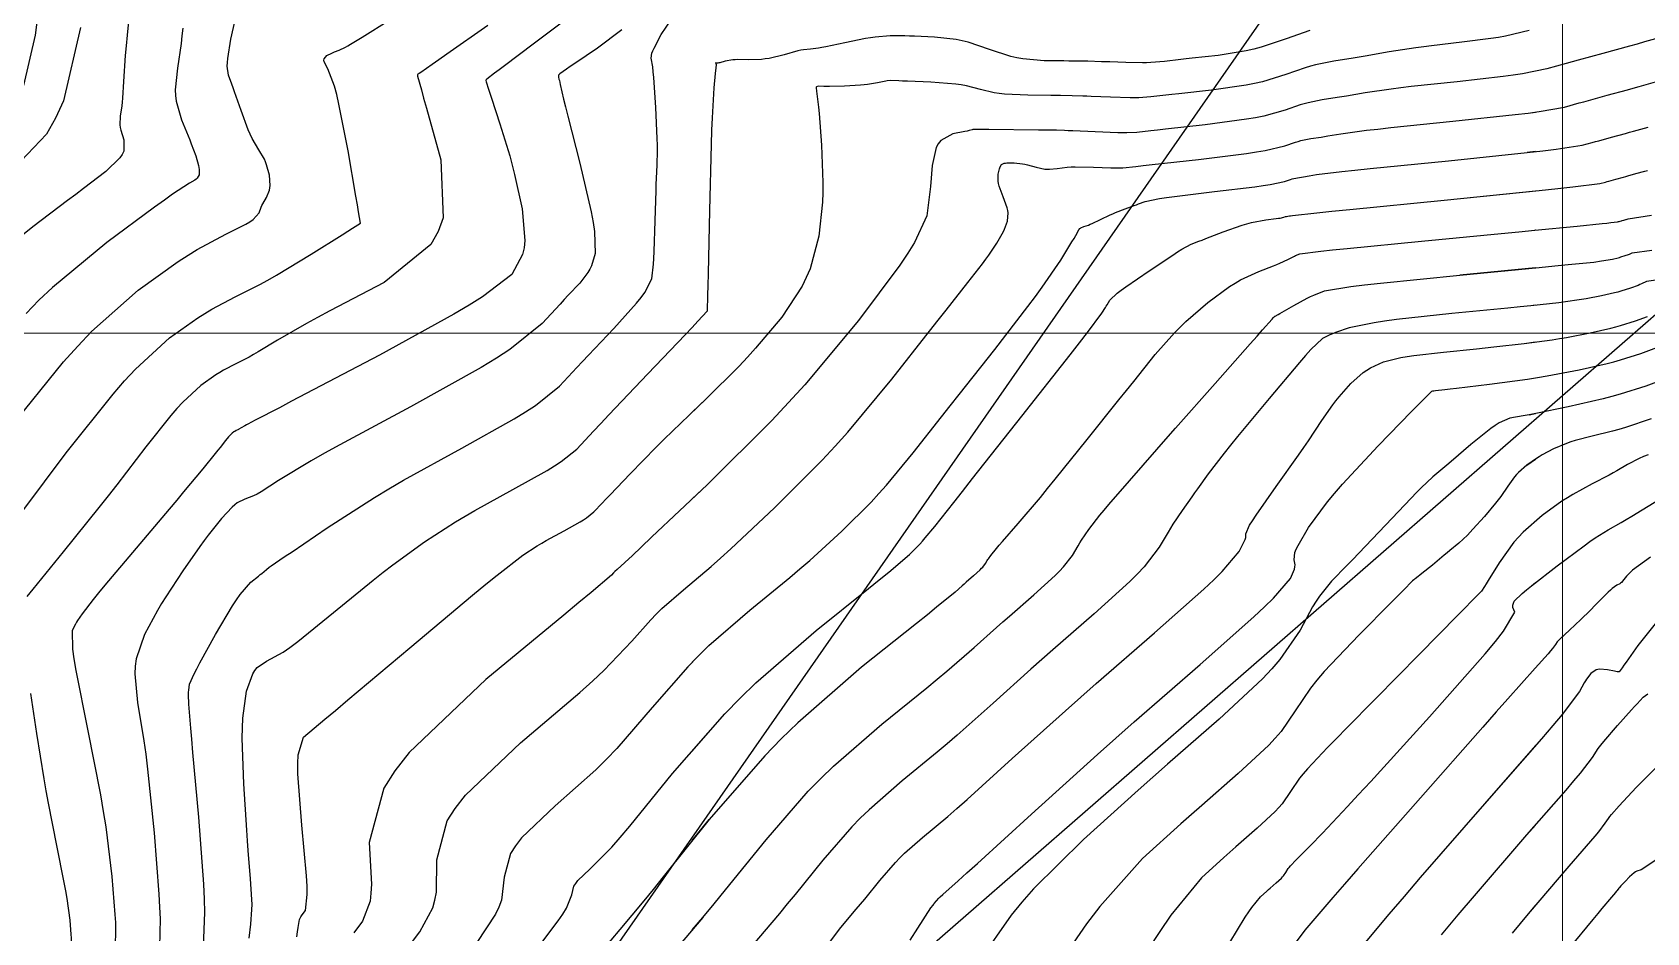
# Model space of a CAD drawing. Header units: metres. Extents: x 837475 to 838479, y 1189012 to 1191015.
# Drawn here: x 837785.8 to 837881.5, y 1189578.3 to 1189631.7 of the extents above; entities that cross this region are included whole.
import ezdxf

# ---------------------------------------------------------------- set-up
doc = ezdxf.new("R2010")
doc.units = ezdxf.units.M
doc.header["$LTSCALE"] = 0.3
doc.layers.add('COORD', color=7, linetype='Continuous', lineweight=20)
for name, color, linetype in [('COTAS 10', 1, 'Continuous'), ('COTAS INT', 252, 'Continuous'), ('VIA1', 50, 'Continuous'), ('VIA2', 121, 'Continuous')]:
    doc.layers.add(name, color=color, linetype=linetype)

msp = doc.modelspace()

# ---------------------------------------------------------------- linework, layer by layer
at = {"layer": 'COORD'}
for p, q in [((837876.514, 1189013.872), (837876.514, 1191013.872)), ((837476.514, 1189613.872), (838476.514, 1189613.872))]:
    msp.add_line(p, q, dxfattribs=at)
at = {"layer": 'COTAS 10'}
for points in [[(837788.659, 1189631.994), (837787.643, 1189627.65), (837787.179, 1189626.627), (837786.635, 1189625.682), (837784.011, 1189622.916)], [(837812.805, 1189632.131), (837810.373, 1189630.415), (837809.899, 1189630.082), (837809.511, 1189629.81), (837808.832, 1189629.338), (837808.734, 1189629.278), (837808.714, 1189629.265), (837808.696, 1189629.254), (837808.656, 1189629.229), (837808.641, 1189629.203), (837808.639, 1189629.191), (837808.639, 1189629.177), (837808.646, 1189629.112), (837808.865, 1189628.304), (837808.998, 1189627.821), (837809.163, 1189627.227), (837810.022, 1189624.148), (837810.154, 1189620.714), (837809.861, 1189619.896), (837809.424, 1189619.136), (837806.658, 1189616.87), (837803.437, 1189615.195), (837802.714, 1189614.808), (837802.065, 1189614.454), (837800.33, 1189613.451), (837799.186, 1189612.758), (837798.91, 1189612.6), (837798.65, 1189612.456), (837797.859, 1189612.058), (837797.13, 1189611.675), (837796.909, 1189611.541), (837796.68, 1189611.395), (837795.789, 1189610.767), (837794.716, 1189609.781), (837794.373, 1189609.41), (837794.011, 1189608.995), (837792.539, 1189607.14), (837790.811, 1189604.886), (837790.288, 1189604.219), (837789.745, 1189603.533), (837787.623, 1189600.904), (837785.822, 1189598.686), (837785.481, 1189598.26)], [(837874.55, 1189631.822), (837873.151, 1189631.494), (837872.725, 1189631.416), (837872.282, 1189631.343), (837870.544, 1189631.125), (837868.761, 1189630.925), (837868.291, 1189630.864), (837867.83, 1189630.801), (837866.248, 1189630.55), (837864.821, 1189630.304), (837864.457, 1189630.243), (837864.107, 1189630.186), (837862.959, 1189630.008), (837861.878, 1189629.791), (837861.572, 1189629.709), (837861.261, 1189629.618), (837860.114, 1189629.213), (837858.729, 1189628.788), (837858.269, 1189628.685), (837857.775, 1189628.588), (837855.718, 1189628.292), (837853.781, 1189628.074), (837853.364, 1189628.027), (837852.998, 1189627.985), (837852.105, 1189627.881), (837851.403, 1189627.838), (837851.156, 1189627.834), (837850.887, 1189627.835), (837849.727, 1189627.867), (837848.583, 1189627.914), (837848.324, 1189627.923), (837848.089, 1189627.932), (837847.452, 1189627.95), (837846.761, 1189627.961), (837846.493, 1189627.964), (837846.192, 1189627.968), (837844.828, 1189627.983), (837843.435, 1189628.045), (837843.116, 1189628.079), (837842.825, 1189628.12), (837842.014, 1189628.326), (837841.183, 1189628.545), (837840.879, 1189628.593), (837840.544, 1189628.637), (837839.067, 1189628.751), (837837.68, 1189628.816), (837837.401, 1189628.829), (837837.168, 1189628.838), (837836.707, 1189628.853), (837836.485, 1189628.83), (837836.402, 1189628.817), (837836.311, 1189628.8), (837835.906, 1189628.713), (837835.324, 1189628.619), (837835.121, 1189628.599), (837834.9, 1189628.58), (837833.952, 1189628.533), (837833.064, 1189628.51), (837832.882, 1189628.507), (837832.727, 1189628.506), (837832.398, 1189628.515), (837832.291, 1189628.483), (837832.276, 1189628.456), (837832.268, 1189628.422), (837832.292, 1189628.233), (837832.379, 1189627.595), (837832.411, 1189627.277), (837832.445, 1189626.898), (837832.596, 1189625.022), (837832.676, 1189622.809), (837832.665, 1189622.219), (837832.64, 1189621.638), (837832.431, 1189619.622), (837831.911, 1189617.697), (837831.689, 1189617.174), (837831.434, 1189616.656), (837830.233, 1189614.821), (837828.678, 1189612.977), (837828.2, 1189612.453), (837827.701, 1189611.924), (837825.726, 1189609.963), (837824.923, 1189609.192)], [(837841.998, 1189599.845), (837842.08, 1189599.927), (837842.152, 1189600.002), (837842.317, 1189600.216), (837842.421, 1189600.392), (837842.453, 1189600.444), (837842.487, 1189600.496), (837842.621, 1189600.694), (837842.959, 1189601.11), (837843.12, 1189601.3), (837843.311, 1189601.522), (837844.249, 1189602.594), (837845.564, 1189604.136), (837845.993, 1189604.655), (837846.451, 1189605.213), (837848.341, 1189607.559), (837850.222, 1189609.917), (837850.674, 1189610.483), (837851.097, 1189611.01), (837852.375, 1189612.599), (837853.513, 1189613.889), (837853.846, 1189614.228), (837854.187, 1189614.559), (837855.488, 1189615.691), (837856.775, 1189616.632), (837857.108, 1189616.842), (837857.43, 1189617.031), (837858.511, 1189617.535), (837859.392, 1189617.864), (837859.589, 1189617.943), (837859.765, 1189618.017), (837860.232, 1189618.243), (837860.544, 1189618.411), (837860.623, 1189618.45), (837860.698, 1189618.485), (837860.943, 1189618.581), (837862.184, 1189618.742), (837862.888, 1189618.817), (837863.749, 1189618.905), (837868.157, 1189619.337), (837872.877, 1189619.79), (837873.933, 1189619.892), (837874.881, 1189619.983), (837877.401, 1189620.229), (837878.868, 1189620.376), (837879.152, 1189620.405), (837879.384, 1189620.43), (837879.78, 1189620.477), (837879.837, 1189620.492), (837879.873, 1189620.502), (837879.946, 1189620.522), (837880.025, 1189620.544), (837880.069, 1189620.556), (837880.151, 1189620.579), (837880.27, 1189620.613), (837880.299, 1189620.621), (837880.414, 1189620.652), (837881.795, 1189620.876)], [(837874.923, 1189619.987), (837874.881, 1189619.983)], [(837882.676, 1189611.193), (837881.469, 1189610.736), (837879.942, 1189610.252), (837879.456, 1189610.119), (837878.942, 1189609.986), (837876.857, 1189609.507), (837874.948, 1189609.112), (837874.546, 1189609.032), (837874.198, 1189608.965), (837873.398, 1189608.829), (837872.774, 1189608.557), (837872.538, 1189608.404), (837872.275, 1189608.219), (837871.094, 1189607.269), (837869.919, 1189606.263), (837869.66, 1189606.042), (837869.428, 1189605.846), (837868.83, 1189605.346), (837868.148, 1189604.704), (837867.865, 1189604.419), (837867.54, 1189604.086), (837866.025, 1189602.495), (837864.45, 1189600.83), (837864.089, 1189600.451), (837863.759, 1189600.106), (837862.835, 1189599.158), (837862.113, 1189598.278), (837861.911, 1189597.977), (837861.707, 1189597.651), (837860.962, 1189596.268), (837859.767, 1189594.518), (837859.281, 1189593.961), (837858.727, 1189593.372), (837856.162, 1189590.986), (837853.099, 1189588.313), (837852.231, 1189587.544), (837851.355, 1189586.763), (837848.117, 1189583.838), (837845.167, 1189580.91), (837844.473, 1189580.126), (837843.831, 1189579.355), (837841.955, 1189576.667)], [(837801.486, 1189578.064), (837801.522, 1189578.373), (837801.553, 1189578.628), (837801.633, 1189579.1), (837801.721, 1189579.254), (837801.758, 1189579.309), (837801.8, 1189579.369), (837801.997, 1189579.627), (837802.104, 1189580.582), (837802.089, 1189581.081), (837802.055, 1189581.682), (837801.771, 1189584.697), (837801.539, 1189587.735), (837801.537, 1189588.35), (837801.563, 1189588.866), (837801.88, 1189589.912), (837803.146, 1189590.972), (837803.769, 1189591.497), (837804.512, 1189592.122), (837808.178, 1189595.215), (837811.906, 1189598.336), (837812.686, 1189598.979), (837813.357, 1189599.526), (837814.874, 1189600.701), (837815.74, 1189601.258), (837816.001, 1189601.415), (837816.272, 1189601.573), (837817.329, 1189602.155), (837818.28, 1189602.685), (837818.485, 1189602.812), (837818.664, 1189602.929), (837819.099, 1189603.279), (837819.59, 1189603.801), (837819.805, 1189604.027), (837820.054, 1189604.289), (837821.236, 1189605.53), (837822.78, 1189607.106), (837823.256, 1189607.579), (837823.753, 1189608.067), (837825.726, 1189609.963)], [(837874.546, 1189609.032), (837874.923, 1189609.107)], [(837841.998, 1189599.845), (837841.608, 1189599.491), (837841.158, 1189599.1), (837841.038, 1189598.994), (837840.92, 1189598.889), (837840.509, 1189598.518), (837839.417, 1189597.614), (837838.869, 1189597.172), (837838.215, 1189596.647), (837834.967, 1189594.06), (837831.183, 1189590.773), (837830.191, 1189589.806), (837829.223, 1189588.816), (837825.93, 1189585.033), (837823.21, 1189581.633), (837822.604, 1189580.883), (837822.062, 1189580.216), (837820.635, 1189578.498), (837819.574, 1189577.241)], [(837882.01, 1189596.635), (837880.986, 1189595.351), (837880.293, 1189594.364), (837880.16, 1189594.176), (837880.051, 1189594.024), (837879.872, 1189593.78), (837879.759, 1189593.797), (837879.693, 1189593.81), (837879.611, 1189593.826), (837879.193, 1189593.914), (837878.728, 1189593.948), (837878.618, 1189593.93), (837878.515, 1189593.9), (837878.211, 1189593.694), (837877.954, 1189593.358), (837877.88, 1189593.246), (837877.806, 1189593.126), (837877.53, 1189592.623), (837876.496, 1189591.263), (837875.944, 1189590.602), (837875.277, 1189589.818), (837871.905, 1189585.957), (837868.079, 1189581.582), (837867.126, 1189580.473), (837866.218, 1189579.409), (837863.32, 1189575.937)], [(837785.691, 1189592.494), (837786.046, 1189590.128), (837786.475, 1189587.445), (837786.602, 1189586.721), (837786.733, 1189586.004), (837787.236, 1189583.481), (837787.677, 1189581.299), (837787.769, 1189580.796), (837787.848, 1189580.338), (837788.024, 1189579.052), (837788.091, 1189578.202), (837788.101, 1189578.02), (837788.107, 1189577.86), (837788.098, 1189577.473), (837787.861, 1189576.333), (837787.724, 1189575.699), (837787.556, 1189574.927), (837786.687, 1189570.986), (837785.718, 1189566.725)], [(837874.923, 1189589.413), (837871.905, 1189585.957)], [(837824.923, 1189583.775), (837825.93, 1189585.033)]]:
    msp.add_lwpolyline(points, dxfattribs=at)
at = {"layer": 'COTAS INT'}
for points in [[(837786.371, 1189634.632), (837785.965, 1189631.547), (837785.269, 1189628.567)], [(837791.691, 1189634.375), (837791.419, 1189631.551), (837791.362, 1189630.915), (837791.314, 1189630.343), (837791.205, 1189628.803), (837791.141, 1189627.802), (837791.121, 1189627.569), (837791.1, 1189627.355), (837791.015, 1189626.741), (837790.992, 1189626.228), (837791.01, 1189626.077), (837791.039, 1189625.922), (837791.232, 1189625.333), (837791.229, 1189624.673), (837791.134, 1189624.475), (837790.998, 1189624.269), (837790.167, 1189623.467), (837788.834, 1189622.448), (837788.382, 1189622.106), (837787.894, 1189621.737), (837785.83, 1189620.187), (837783.761, 1189618.511)], [(837784.422, 1189608.174), (837787.651, 1189612.18), (837788.491, 1189613.112), (837789.309, 1189613.968), (837792.068, 1189616.419), (837794.452, 1189618.117), (837795.033, 1189618.498), (837795.579, 1189618.84), (837797.268, 1189619.75), (837798.463, 1189620.343), (837798.698, 1189620.485), (837798.892, 1189620.617), (837799.249, 1189621.014), (837799.369, 1189621.356), (837799.413, 1189621.453), (837799.463, 1189621.552), (837799.684, 1189621.919), (837799.866, 1189622.349), (837799.891, 1189622.487), (837799.904, 1189622.634), (837799.861, 1189623.236), (837799.693, 1189623.866), (837799.629, 1189624.032), (837799.556, 1189624.194), (837799.227, 1189624.747), (837798.834, 1189625.426), (837798.721, 1189625.667), (837798.606, 1189625.932), (837798.176, 1189627.08), (837797.792, 1189628.191), (837797.707, 1189628.433), (837797.63, 1189628.645), (837797.427, 1189629.172), (837797.36, 1189629.707), (837797.369, 1189629.925), (837797.39, 1189630.173), (837797.566, 1189631.319), (837797.836, 1189632.428)], [(837785.23, 1189603.342), (837787.815, 1189606.77), (837790.585, 1189610.259), (837791.266, 1189611.039), (837791.91, 1189611.739), (837793.928, 1189613.593), (837795.606, 1189614.774), (837796.036, 1189615.049), (837796.451, 1189615.3), (837797.824, 1189616.02), (837799.292, 1189616.757), (837799.766, 1189617.02), (837800.271, 1189617.308), (837802.339, 1189618.559), (837804.161, 1189619.703), (837804.51, 1189619.923), (837804.792, 1189620.102), (837805.248, 1189620.399), (837805.146, 1189621.071), (837805.076, 1189621.486), (837804.988, 1189622.001), (837804.518, 1189624.687), (837803.978, 1189627.462), (837803.845, 1189628.032), (837803.72, 1189628.517), (837803.327, 1189629.554), (837803.108, 1189629.967), (837803.092, 1189630.058), (837803.096, 1189630.14), (837803.27, 1189630.35), (837803.563, 1189630.486), (837803.642, 1189630.52), (837803.72, 1189630.553), (837803.992, 1189630.66), (837804.362, 1189630.839), (837804.502, 1189630.918), (837804.658, 1189631.008), (837805.358, 1189631.439), (837806.989, 1189632.456)], [(837794.721, 1189631.96), (837794.674, 1189631.504), (837794.623, 1189631.063), (837794.398, 1189629.6), (837794.278, 1189628.301), (837794.293, 1189627.964), (837794.329, 1189627.637), (837794.636, 1189626.536), (837795.036, 1189625.576), (837795.132, 1189625.336), (837795.221, 1189625.109), (837795.485, 1189624.384), (837795.651, 1189623.818), (837795.678, 1189623.691), (837795.696, 1189623.577), (837795.693, 1189623.272), (837795.569, 1189623.059), (837795.51, 1189623.003), (837795.442, 1189622.948), (837795.109, 1189622.761), (837794.115, 1189622.113), (837793.629, 1189621.768), (837793.052, 1189621.35), (837790.208, 1189619.245), (837787.001, 1189616.588), (837786.195, 1189615.823), (837785.426, 1189615.045)], [(837817.39, 1189632.434), (837815.496, 1189631.018), (837813.803, 1189629.736), (837813.474, 1189629.488), (837813.207, 1189629.286), (837812.748, 1189628.941), (837812.703, 1189628.891), (837812.697, 1189628.874), (837812.693, 1189628.856), (837812.7, 1189628.782), (837812.84, 1189628.351), (837812.92, 1189628.109), (837813.019, 1189627.813), (837813.523, 1189626.298), (837814.103, 1189624.389), (837814.249, 1189623.845), (837814.389, 1189623.294), (837814.842, 1189621.247), (837815, 1189619.376), (837814.953, 1189618.937), (837814.868, 1189618.531), (837814.235, 1189617.348), (837812.49, 1189616.032), (837811.704, 1189615.542), (837810.786, 1189614.997), (837806.376, 1189612.576), (837802.043, 1189610.293), (837801.174, 1189609.835), (837800.447, 1189609.453), (837799.016, 1189608.705), (837798.586, 1189608.482), (837798.491, 1189608.432), (837798.407, 1189608.386), (837798.189, 1189608.261), (837798.053, 1189608.178), (837798.02, 1189608.159), (837797.989, 1189608.142), (837797.895, 1189608.095), (837797.808, 1189608.049), (837797.782, 1189608.034), (837797.755, 1189608.016), (837797.649, 1189607.942), (837797.521, 1189607.824), (837797.481, 1189607.78), (837797.437, 1189607.731), (837797.262, 1189607.51), (837796.939, 1189607.097), (837796.802, 1189606.927), (837796.645, 1189606.732), (837795.907, 1189605.826), (837794.771, 1189604.456), (837794.363, 1189603.968), (837793.914, 1189603.434), (837791.953, 1189601.116), (837790.108, 1189598.924), (837789.732, 1189598.471), (837789.413, 1189598.083), (837788.75, 1189597.236), (837788.486, 1189596.832), (837788.42, 1189596.724), (837788.357, 1189596.617), (837788.154, 1189596.246), (837788.182, 1189595.13), (837788.265, 1189594.554), (837788.38, 1189593.862), (837789.067, 1189590.397), (837789.838, 1189586.487), (837790.005, 1189585.514), (837790.153, 1189584.589), (837790.523, 1189581.644), (837790.699, 1189579.403), (837790.725, 1189578.921), (837790.741, 1189578.5), (837790.718, 1189577.478)], [(837820.751, 1189631.867), (837819.311, 1189630.775), (837817.959, 1189629.861), (837817.694, 1189629.681), (837817.475, 1189629.532), (837817.075, 1189629.257), (837817.006, 1189629.184), (837816.995, 1189629.163), (837816.988, 1189629.141), (837816.992, 1189629.06), (837817.025, 1189628.944), (837817.035, 1189628.9), (837817.046, 1189628.851), (837817.091, 1189628.631), (837817.302, 1189627.762), (837817.417, 1189627.302), (837817.556, 1189626.748), (837818.265, 1189623.959), (837818.934, 1189621.065), (837819.048, 1189620.445), (837819.132, 1189619.904), (837819.178, 1189618.606), (837818.943, 1189617.858), (837818.85, 1189617.665), (837818.744, 1189617.477), (837818.26, 1189616.848), (837817.575, 1189616.122), (837817.342, 1189615.872), (837817.09, 1189615.603), (837816.028, 1189614.455), (837814.11, 1189612.915), (837813.32, 1189612.398), (837812.418, 1189611.841), (837808.222, 1189609.5), (837804.023, 1189607.25), (837803.119, 1189606.75), (837802.326, 1189606.304), (837800.396, 1189605.136), (837799.358, 1189604.467), (837799.128, 1189604.334), (837798.923, 1189604.224), (837798.39, 1189604.019), (837797.952, 1189603.809), (837797.807, 1189603.697), (837797.653, 1189603.562), (837797.009, 1189602.877), (837796.226, 1189601.895), (837795.984, 1189601.571), (837795.73, 1189601.225), (837794.721, 1189599.788), (837793.714, 1189598.246), (837793.462, 1189597.833), (837793.221, 1189597.427), (837792.446, 1189596.011), (837791.957, 1189594.555), (837791.896, 1189594.124), (837791.868, 1189593.679), (837792.037, 1189591.972), (837792.42, 1189589.698), (837792.526, 1189588.897), (837792.633, 1189588.021), (837793.021, 1189584.237), (837793.307, 1189580.604), (837793.349, 1189579.823), (837793.375, 1189579.139), (837793.337, 1189577.482)], [(837795.957, 1189577.487), (837796.033, 1189579.524), (837796.011, 1189580.309), (837795.971, 1189581.19), (837795.671, 1189585.171), (837795.325, 1189589.002), (837795.256, 1189589.788), (837795.198, 1189590.455), (837795.084, 1189591.875), (837795.065, 1189592.448), (837795.068, 1189592.581), (837795.074, 1189592.704), (837795.124, 1189593.056), (837795.403, 1189593.678), (837795.553, 1189593.971), (837795.735, 1189594.316), (837796.659, 1189596), (837797.668, 1189597.707), (837797.905, 1189598.068), (837798.123, 1189598.381), (837798.755, 1189599.105), (837799.206, 1189599.467), (837799.311, 1189599.551), (837799.406, 1189599.628), (837799.676, 1189599.85), (837799.848, 1189599.992), (837799.882, 1189600.02), (837799.91, 1189600.042), (837799.961, 1189600.078), (837800.478, 1189600.425), (837800.8, 1189600.643), (837801.198, 1189600.914), (837803.282, 1189602.334), (837806.079, 1189604.132), (837806.928, 1189604.641), (837807.809, 1189605.155), (837811.258, 1189607.051), (837814.372, 1189608.789), (837815.042, 1189609.202), (837815.628, 1189609.587), (837817.051, 1189610.73), (837818.081, 1189611.834), (837818.42, 1189612.193), (837818.781, 1189612.576), (837820.279, 1189614.152), (837821.628, 1189615.654), (837821.894, 1189615.989), (837822.115, 1189616.29), (837822.529, 1189617.087), (837822.628, 1189617.962), (837822.651, 1189618.312), (837822.672, 1189618.708), (837822.73, 1189620.527), (837822.777, 1189622.331), (837822.79, 1189622.717), (837822.803, 1189623.055), (837822.852, 1189623.867), (837822.868, 1189624.688), (837822.861, 1189625.031), (837822.848, 1189625.424), (837822.76, 1189627.264), (837822.646, 1189629.029), (837822.616, 1189629.377), (837822.588, 1189629.662), (837822.495, 1189630.182), (837822.533, 1189630.472), (837822.588, 1189630.612), (837822.661, 1189630.778), (837823.086, 1189631.596), (837823.669, 1189632.466)], [(837861.551, 1189631.827), (837860.14, 1189631.328), (837858.647, 1189630.829), (837858.214, 1189630.718), (837857.773, 1189630.617), (837856.108, 1189630.35), (837854.574, 1189630.177), (837854.215, 1189630.136), (837853.885, 1189630.098), (837852.929, 1189629.985), (837852.11, 1189629.919), (837851.866, 1189629.91), (837851.615, 1189629.905), (837850.642, 1189629.922), (837849.674, 1189629.96), (837849.425, 1189629.969), (837849.184, 1189629.976), (837848.381, 1189629.997), (837847.528, 1189630.011), (837847.255, 1189630.015), (837846.966, 1189630.019), (837845.792, 1189630.032), (837844.517, 1189630.143), (837844.164, 1189630.208), (837843.812, 1189630.289), (837842.544, 1189630.703), (837841.275, 1189631.127), (837840.922, 1189631.213), (837840.569, 1189631.286), (837839.289, 1189631.436), (837838.105, 1189631.484), (837837.812, 1189631.493), (837837.534, 1189631.499), (837836.657, 1189631.505), (837835.772, 1189631.438), (837835.489, 1189631.399), (837835.19, 1189631.351), (837833.974, 1189631.102), (837832.855, 1189630.857), (837832.618, 1189630.811), (837832.412, 1189630.775), (837831.928, 1189630.727), (837831.52, 1189630.684), (837831.362, 1189630.652), (837831.185, 1189630.611), (837830.38, 1189630.389), (837829.49, 1189630.173), (837829.258, 1189630.135), (837829.033, 1189630.108), (837828.275, 1189630.089), (837827.626, 1189630.102), (837827.469, 1189630.095), (837827.323, 1189630.083), (837826.88, 1189630.002), (837826.568, 1189629.916), (837826.505, 1189629.901), (837826.452, 1189629.891), (837826.343, 1189629.888), (837826.312, 1189629.901), (837826.308, 1189629.901), (837826.306, 1189629.899), (837826.315, 1189629.88), (837826.333, 1189629.852), (837826.339, 1189629.838), (837826.344, 1189629.814), (837826.324, 1189629.587), (837826.311, 1189629.451), (837826.294, 1189629.284), (837826.207, 1189628.417), (837826.1, 1189626.649), (837826.072, 1189625.914), (837826.043, 1189625.073), (837825.942, 1189621.147), (837825.86, 1189617.421), (837825.844, 1189616.705), (837825.83, 1189616.127), (837825.803, 1189615.181), (837825.259, 1189614.578), (837824.923, 1189614.22)], [(837883.034, 1189631.617), (837881.39, 1189631.15), (837880.943, 1189631.024), (837880.498, 1189630.9), (837878.918, 1189630.467), (837877.46, 1189630.07), (837877.092, 1189629.969), (837876.74, 1189629.871), (837875.596, 1189629.553), (837874.147, 1189629.256), (837873.603, 1189629.173), (837872.996, 1189629.09), (837870.285, 1189628.784), (837867.55, 1189628.496), (837866.928, 1189628.423), (837866.364, 1189628.353), (837864.813, 1189628.127), (837863.714, 1189627.938), (837863.434, 1189627.891), (837863.164, 1189627.847), (837862.279, 1189627.71), (837861.447, 1189627.543), (837861.211, 1189627.48), (837860.972, 1189627.41), (837860.088, 1189627.097), (837858.81, 1189626.746), (837858.323, 1189626.652), (837857.778, 1189626.559), (837855.328, 1189626.234), (837852.988, 1189625.971), (837852.512, 1189625.918), (837852.111, 1189625.872), (837851.282, 1189625.777), (837850.695, 1189625.757), (837850.446, 1189625.759), (837850.159, 1189625.764), (837848.811, 1189625.811), (837847.492, 1189625.867), (837847.223, 1189625.878), (837846.995, 1189625.887), (837846.523, 1189625.904), (837846.011, 1189625.91), (837845.758, 1189625.913), (837845.457, 1189625.917), (837842.514, 1189625.948), (837842.233, 1189625.951), (837842.003, 1189625.954), (837841.614, 1189625.959), (837841.573, 1189625.956), (837841.563, 1189625.954), (837841.554, 1189625.951), (837841.53, 1189625.935), (837841.342, 1189625.886), (837841.23, 1189625.861), (837841.093, 1189625.832), (837840.381, 1189625.689), (837839.655, 1189625.298), (837839.509, 1189625.112), (837839.387, 1189624.893), (837839.144, 1189623.822), (837839.042, 1189622.58), (837839.008, 1189622.253), (837838.973, 1189621.933), (837838.826, 1189620.838), (837838.109, 1189619.25), (837837.714, 1189618.618), (837837.234, 1189617.904), (837834.792, 1189614.633), (837831.592, 1189610.818), (837830.633, 1189609.761), (837829.644, 1189608.703), (837825.81, 1189604.882), (837824.923, 1189604.044)], [(837824.923, 1189599.091), (837826.042, 1189600.038), (837826.604, 1189600.539), (837827.214, 1189601.091), (837829.807, 1189603.507), (837832.637, 1189606.348), (837833.396, 1189607.169), (837834.144, 1189608.004), (837836.755, 1189611.142), (837838.993, 1189613.987), (837839.505, 1189614.638), (837839.971, 1189615.229), (837841.265, 1189616.871), (837842.132, 1189617.993), (837842.328, 1189618.257), (837842.506, 1189618.501), (837842.989, 1189619.211), (837843.303, 1189619.762), (837843.374, 1189619.905), (837843.438, 1189620.044), (837843.609, 1189620.511), (837843.649, 1189621.002), (837843.629, 1189621.155), (837843.597, 1189621.316), (837843.369, 1189621.962), (837843.131, 1189622.592), (837843.092, 1189622.743), (837843.065, 1189622.884), (837843.061, 1189623.309), (837843.135, 1189623.615), (837843.156, 1189623.681), (837843.178, 1189623.739), (837843.26, 1189623.881), (837843.426, 1189623.948), (837843.5, 1189623.959), (837843.587, 1189623.967), (837844.005, 1189623.969), (837844.509, 1189623.92), (837844.65, 1189623.896), (837844.793, 1189623.867), (837845.315, 1189623.726), (837845.827, 1189623.609), (837845.963, 1189623.597), (837846.097, 1189623.593), (837846.561, 1189623.648), (837847.164, 1189623.726), (837847.386, 1189623.737), (837847.631, 1189623.742), (837848.714, 1189623.721), (837849.734, 1189623.681), (837849.94, 1189623.675), (837850.112, 1189623.671), (837850.458, 1189623.673), (837851.224, 1189623.76), (837851.661, 1189623.809), (837852.195, 1189623.869), (837854.939, 1189624.176), (837857.781, 1189624.53), (837858.377, 1189624.62), (837858.891, 1189624.705), (837860.062, 1189624.982), (837860.682, 1189625.201), (837860.85, 1189625.25), (837861.016, 1189625.294), (837861.6, 1189625.412), (837862.221, 1189625.508), (837862.41, 1189625.539), (837862.607, 1189625.572), (837863.379, 1189625.705), (837864.897, 1189625.906), (837865.564, 1189625.982), (837866.339, 1189626.066), (837870.027, 1189626.444), (837873.709, 1189626.837), (837874.481, 1189626.931), (837875.144, 1189627.019), (837876.642, 1189627.284), (837877.514, 1189627.527), (837877.783, 1189627.601), (837878.064, 1189627.678), (837879.175, 1189627.981), (837880.38, 1189628.311), (837880.719, 1189628.406), (837881.06, 1189628.501), (837882.313, 1189628.857)], [(837874.923, 1189629.415), (837874.147, 1189629.256)], [(837874.481, 1189626.931), (837874.923, 1189626.99)], [(837824.923, 1189594.361), (837825.278, 1189594.724), (837825.912, 1189595.342), (837828.332, 1189597.444), (837830.706, 1189599.381), (837831.311, 1189599.894), (837831.893, 1189600.397), (837833.804, 1189602.132), (837835.524, 1189603.859), (837835.986, 1189604.358), (837836.44, 1189604.865), (837838.028, 1189606.772), (837839.709, 1189608.909), (837840.223, 1189609.562), (837840.758, 1189610.24), (837842.866, 1189612.911), (837844.83, 1189615.453), (837845.275, 1189616.051), (837845.678, 1189616.603), (837846.773, 1189618.212), (837847.434, 1189619.284), (837847.562, 1189619.496), (837847.667, 1189619.672), (837847.848, 1189620.003), (837847.909, 1189620.088), (837847.938, 1189620.109), (837847.972, 1189620.129), (837848.139, 1189620.191), (837848.413, 1189620.289), (837848.515, 1189620.332), (837848.627, 1189620.382), (837849.126, 1189620.619), (837849.699, 1189620.887), (837849.858, 1189620.956), (837850.018, 1189621.023), (837850.599, 1189621.247), (837851.136, 1189621.442), (837851.268, 1189621.491), (837851.393, 1189621.537), (837851.785, 1189621.687), (837852.626, 1189621.858), (837853.034, 1189621.918), (837853.518, 1189621.984), (837855.899, 1189622.27), (837858.283, 1189622.557), (837858.769, 1189622.625), (837859.18, 1189622.687), (837860.035, 1189622.866), (837860.392, 1189622.993), (837860.489, 1189623.021), (837860.584, 1189623.046), (837860.921, 1189623.114), (837861.278, 1189623.169), (837861.387, 1189623.187), (837861.5, 1189623.206), (837861.944, 1189623.282), (837863.431, 1189623.459), (837864.201, 1189623.541), (837865.127, 1189623.637), (837869.768, 1189624.103), (837874.423, 1189624.584), (837875.359, 1189624.688), (837876.141, 1189624.781), (837877.688, 1189625.015), (837878.289, 1189625.182), (837878.474, 1189625.233), (837878.667, 1189625.286), (837879.432, 1189625.494), (837880.261, 1189625.722), (837880.495, 1189625.787), (837880.73, 1189625.853), (837881.593, 1189626.098)], [(837874.923, 1189624.64), (837874.423, 1189624.584)], [(837849.524, 1189615.561), (837849.682, 1189615.824), (837850.125, 1189616.238), (837850.354, 1189616.415), (837850.629, 1189616.618), (837852.008, 1189617.576), (837853.412, 1189618.507), (837853.703, 1189618.693), (837853.953, 1189618.848), (837854.501, 1189619.149), (837854.959, 1189619.321), (837855.152, 1189619.394), (837855.372, 1189619.479), (837856.406, 1189619.88), (837857.535, 1189620.279), (837857.815, 1189620.362), (837858.081, 1189620.434), (837858.925, 1189620.595), (837859.55, 1189620.67), (837859.677, 1189620.688), (837859.785, 1189620.704), (837860.009, 1189620.751), (837860.103, 1189620.784), (837860.153, 1189620.798), (837860.241, 1189620.816), (837860.335, 1189620.83), (837860.363, 1189620.835), (837860.393, 1189620.84), (837860.509, 1189620.86), (837861.965, 1189621.012), (837862.838, 1189621.1), (837863.916, 1189621.207), (837869.509, 1189621.763), (837875.137, 1189622.33), (837876.237, 1189622.446), (837877.137, 1189622.544), (837878.734, 1189622.746), (837879.063, 1189622.837), (837879.164, 1189622.865), (837879.27, 1189622.894), (837879.689, 1189623.008), (837880.143, 1189623.133), (837880.271, 1189623.168), (837880.4, 1189623.205), (837880.872, 1189623.339), (837881.395, 1189623.486), (837881.556, 1189623.531)], [(837869.509, 1189621.763), (837874.923, 1189622.308)], [(837824.923, 1189578.484), (837825.545, 1189579.218), (837826.222, 1189580.033), (837826.895, 1189580.85), (837829.3, 1189583.828), (837831.805, 1189586.704), (837832.541, 1189587.458), (837833.295, 1189588.193), (837836.172, 1189590.692), (837838.834, 1189592.835), (837839.453, 1189593.344), (837840.02, 1189593.818), (837841.639, 1189595.226), (837842.963, 1189596.419), (837843.344, 1189596.757), (837843.731, 1189597.099), (837845.18, 1189598.361), (837846.437, 1189599.5), (837846.703, 1189599.764), (837846.933, 1189600.006), (837847.467, 1189600.697), (837847.8, 1189601.265), (837847.904, 1189601.43), (837848.013, 1189601.598), (837848.446, 1189602.236), (837849.096, 1189603.081), (837849.341, 1189603.38), (837849.615, 1189603.707), (837850.84, 1189605.123), (837852.478, 1189606.98), (837853.012, 1189607.585), (837853.581, 1189608.23), (837855.927, 1189610.886), (837858.01, 1189613.245), (837858.414, 1189613.702), (837858.742, 1189614.074), (837859.301, 1189614.712), (837859.361, 1189614.784), (837859.374, 1189614.8), (837859.421, 1189614.847), (837859.447, 1189614.865), (837859.459, 1189614.873), (837859.481, 1189614.883), (837859.663, 1189614.985), (837859.771, 1189615.046), (837859.904, 1189615.122), (837860.592, 1189615.518), (837861.387, 1189615.949), (837861.588, 1189616.047), (837861.78, 1189616.136), (837862.404, 1189616.382), (837863.981, 1189616.638), (837864.774, 1189616.734), (837865.722, 1189616.841), (837870.433, 1189617.318), (837875.131, 1189617.769), (837876.07, 1189617.861), (837876.852, 1189617.937), (837878.371, 1189618.093), (837878.843, 1189618.156), (837878.965, 1189618.175), (837879.084, 1189618.194), (837879.482, 1189618.269), (837879.825, 1189618.348), (837879.91, 1189618.37), (837879.99, 1189618.392), (837880.242, 1189618.472), (837880.441, 1189618.547), (837880.488, 1189618.567), (837880.532, 1189618.585), (837880.659, 1189618.647), (837881.814, 1189618.791)], [(837874.923, 1189617.749), (837870.433, 1189617.318)], [(837883.006, 1189617.159), (837881.493, 1189616.934), (837881.205, 1189616.795), (837881.106, 1189616.753), (837881, 1189616.709), (837880.549, 1189616.538), (837879.978, 1189616.357), (837879.797, 1189616.308), (837879.605, 1189616.258), (837878.825, 1189616.079), (837877.925, 1189615.909), (837877.656, 1189615.865), (837877.379, 1189615.822), (837876.309, 1189615.678), (837874.651, 1189615.497), (837874.002, 1189615.431), (837873.272, 1189615.358), (837869.953, 1189615.035), (837866.674, 1189614.68), (837865.97, 1189614.586), (837865.354, 1189614.495), (837863.865, 1189614.182), (837863.068, 1189613.905), (837862.888, 1189613.836), (837862.726, 1189613.771), (837862.29, 1189613.564), (837861.609, 1189612.906), (837861.293, 1189612.557), (837860.922, 1189612.135), (837859.121, 1189610.007), (837857.253, 1189607.736), (837856.84, 1189607.225), (837856.472, 1189606.764), (837855.52, 1189605.522), (837854.882, 1189604.635), (837854.713, 1189604.399), (837854.547, 1189604.166), (837853.973, 1189603.356), (837853.428, 1189602.544), (837853.281, 1189602.31), (837853.134, 1189602.072), (837852.616, 1189601.177), (837851.714, 1189600.011), (837851.325, 1189599.602), (837850.876, 1189599.155), (837848.753, 1189597.23), (837846.305, 1189595.098), (837845.651, 1189594.521), (837845.007, 1189593.949), (837842.77, 1189591.933), (837840.623, 1189590.022), (837840.037, 1189589.517), (837839.454, 1189589.023), (837837.378, 1189587.325), (837835.407, 1189585.612), (837834.89, 1189585.109), (837834.386, 1189584.593), (837832.67, 1189582.622), (837831.023, 1189580.582), (837830.561, 1189580.022), (837830.098, 1189579.464), (837828.406, 1189577.467)], [(837815.538, 1189577.1), (837816.98, 1189579.014), (837817.251, 1189579.418), (837817.466, 1189579.767), (837817.779, 1189580.572), (837817.914, 1189581.077), (837818.017, 1189581.236), (837818.148, 1189581.404), (837818.858, 1189582.083), (837820.154, 1189583.398), (837820.655, 1189583.968), (837821.217, 1189584.627), (837823.761, 1189587.749), (837826.857, 1189591.304), (837827.767, 1189592.236), (837828.701, 1189593.145), (837832.263, 1189596.239), (837835.371, 1189598.724), (837836.017, 1189599.249), (837836.572, 1189599.703), (837837.802, 1189600.756), (837838.412, 1189601.369), (837838.576, 1189601.546), (837838.737, 1189601.726), (837839.3, 1189602.403), (837840.426, 1189603.831), (837840.942, 1189604.485), (837841.546, 1189605.251), (837844.467, 1189608.951), (837847.323, 1189612.583), (837847.888, 1189613.307), (837848.353, 1189613.909), (837849.217, 1189615.063), (837849.423, 1189615.396), (837849.475, 1189615.481), (837849.524, 1189615.561)], [(837874.923, 1189615.527), (837874.651, 1189615.497)], [(837798.655, 1189577.993), (837798.762, 1189578.824), (837798.823, 1189579.697), (837798.825, 1189579.979), (837798.819, 1189580.278), (837798.741, 1189581.504), (837798.606, 1189583.183), (837798.563, 1189583.767), (837798.519, 1189584.404), (837798.342, 1189587.139), (837798.25, 1189589.852), (837798.26, 1189590.476), (837798.284, 1189591.044), (837798.499, 1189592.638), (837798.872, 1189593.66), (837798.996, 1189593.869), (837799.129, 1189594.046), (837799.687, 1189594.414), (837800.672, 1189594.953), (837801.075, 1189595.238), (837801.534, 1189595.581), (837803.664, 1189597.308), (837806.009, 1189599.233), (837806.605, 1189599.701), (837807.177, 1189600.142), (837809.048, 1189601.498), (837810.899, 1189602.687), (837811.457, 1189603.023), (837812.036, 1189603.361), (837814.293, 1189604.603), (837816.326, 1189605.737), (837816.763, 1189606.007), (837817.146, 1189606.258), (837818.075, 1189607.004), (837819.072, 1189608.065), (837819.497, 1189608.514), (837819.988, 1189609.03), (837822.299, 1189611.456), (837824.499, 1189613.77), (837824.92, 1189614.216), (837825.259, 1189614.578)], [(837832.536, 1189577.015), (837833.737, 1189578.632), (837834.651, 1189579.711), (837834.901, 1189580.012), (837835.15, 1189580.315), (837836.04, 1189581.417), (837836.967, 1189582.481), (837837.239, 1189582.76), (837837.519, 1189583.032), (837838.583, 1189583.957), (837840.074, 1189585.211), (837840.621, 1189585.69), (837841.227, 1189586.226), (837843.901, 1189588.64), (837847.051, 1189591.48), (837847.957, 1189592.284), (837848.878, 1189593.097), (837852.325, 1189596.099), (837855.253, 1189598.697), (837855.845, 1189599.254), (837856.344, 1189599.741), (837857.356, 1189600.916), (837857.658, 1189601.516), (837857.708, 1189601.64), (837857.744, 1189601.746), (837857.751, 1189601.979), (837857.974, 1189602.479), (837858.146, 1189602.753), (837858.365, 1189603.086), (837859.552, 1189604.781), (837860.879, 1189606.644), (837861.186, 1189607.084), (837861.466, 1189607.491), (837862.259, 1189608.685), (837862.9, 1189609.618), (837863.085, 1189609.86), (837863.272, 1189610.096), (837863.973, 1189610.887), (837864.709, 1189611.539), (837864.919, 1189611.686), (837865.13, 1189611.818), (837865.914, 1189612.175), (837866.946, 1189612.422), (837867.313, 1189612.486), (837867.717, 1189612.547), (837869.472, 1189612.752), (837871.414, 1189612.946), (837871.935, 1189613.001), (837872.449, 1189613.057), (837874.247, 1189613.264), (837875.915, 1189613.488), (837876.346, 1189613.554), (837876.765, 1189613.623), (837878.169, 1189613.888), (837879.384, 1189614.167), (837879.683, 1189614.245), (837879.966, 1189614.322), (837880.856, 1189614.604), (837881.559, 1189614.87)], [(837874.247, 1189613.264), (837874.923, 1189613.355)], [(837874.45, 1189611.153), (837875.037, 1189611.244), (837875.606, 1189611.337), (837877.513, 1189611.697), (837879.163, 1189612.077), (837879.569, 1189612.182), (837879.954, 1189612.287), (837881.162, 1189612.67), (837882.117, 1189613.032)], [(837837.855, 1189577.867), (837838.294, 1189578.578), (837839.067, 1189579.796), (837839.203, 1189579.957), (837839.241, 1189580.002), (837839.278, 1189580.047), (837839.41, 1189580.211), (837839.548, 1189580.37), (837839.63, 1189580.452), (837839.789, 1189580.589), (837840.693, 1189581.399), (837841.205, 1189581.863), (837841.83, 1189582.43), (837845.031, 1189585.347), (837848.962, 1189588.895), (837850.047, 1189589.861), (837851.13, 1189590.82), (837855.031, 1189594.222), (837858.222, 1189597.045), (837858.858, 1189597.639), (837859.386, 1189598.152), (837860.4, 1189599.325), (837860.623, 1189599.887), (837860.654, 1189600.014), (837860.671, 1189600.129), (837860.617, 1189600.44), (837860.66, 1189600.874), (837860.737, 1189601.066), (837860.843, 1189601.289), (837861.462, 1189602.352), (837862.586, 1189603.865), (837863.01, 1189604.37), (837863.483, 1189604.914), (837865.6, 1189607.191), (837867.57, 1189609.223), (837867.949, 1189609.612), (837868.258, 1189609.926), (837868.774, 1189610.433), (837868.837, 1189610.448), (837868.86, 1189610.452), (837868.884, 1189610.456), (837868.991, 1189610.468), (837869.555, 1189610.534), (837869.867, 1189610.571), (837870.247, 1189610.616), (837872.185, 1189610.849), (837874.45, 1189611.153), (837874.923, 1189611.226)], [(837881.776, 1189608.802), (837880.25, 1189608.285), (837879.864, 1189608.166), (837879.494, 1189608.058), (837878.289, 1189607.757), (837877.264, 1189607.501), (837877.008, 1189607.422), (837876.764, 1189607.34), (837875.982, 1189607.012), (837875.312, 1189606.651), (837875.139, 1189606.548), (837874.971, 1189606.443), (837874.41, 1189606.051), (837873.917, 1189605.616), (837873.793, 1189605.484), (837873.674, 1189605.347), (837873.287, 1189604.809), (837872.86, 1189604.185), (837872.715, 1189603.994), (837872.558, 1189603.794), (837871.895, 1189603.002), (837871.212, 1189602.246), (837871.042, 1189602.067), (837870.881, 1189601.903), (837870.368, 1189601.421), (837869.849, 1189600.982), (837869.685, 1189600.844), (837869.511, 1189600.7), (837868.805, 1189600.121), (837868.183, 1189599.616), (837868.061, 1189599.518), (837867.961, 1189599.439), (837867.783, 1189599.305), (837867.738, 1189599.277), (837867.723, 1189599.265), (837867.706, 1189599.25), (837867.632, 1189599.179), (837867.092, 1189598.636), (837866.781, 1189598.323), (837866.4, 1189597.94), (837864.441, 1189595.97), (837862.395, 1189593.803), (837861.958, 1189593.295), (837861.579, 1189592.828), (837860.678, 1189591.476), (837859.836, 1189590.242), (837859.493, 1189589.849), (837859.102, 1189589.434), (837857.292, 1189587.75), (837855.132, 1189585.864), (837854.52, 1189585.322), (837853.901, 1189584.771), (837851.617, 1189582.708), (837849.085, 1189579.872), (837848.31, 1189578.834), (837847.503, 1189577.686)], [(837881.596, 1189606.665), (837881.323, 1189606.55), (837881.075, 1189606.44), (837880.384, 1189606.08), (837879.739, 1189605.706), (837879.519, 1189605.586), (837879.281, 1189605.46), (837878.271, 1189604.944), (837877.131, 1189604.315), (837876.811, 1189604.117), (837876.489, 1189603.907), (837875.308, 1189603.065), (837874.192, 1189602.079), (837873.91, 1189601.78), (837873.64, 1189601.469), (837872.765, 1189600.252), (837872.119, 1189599.208), (837871.994, 1189599.007), (837871.892, 1189598.844), (837871.719, 1189598.571), (837871.7, 1189598.551), (837871.696, 1189598.546), (837871.692, 1189598.543), (837871.681, 1189598.536), (837871.116, 1189597.964), (837870.763, 1189597.604), (837870.324, 1189597.158), (837868.027, 1189594.82), (837865.457, 1189592.205), (837864.845, 1189591.584), (837864.277, 1189591.009), (837862.587, 1189589.302), (837861.395, 1189588.04), (837861.141, 1189587.744), (837860.92, 1189587.472), (837860.395, 1189586.684), (837859.904, 1189585.965), (837859.704, 1189585.736), (837859.477, 1189585.495), (837858.423, 1189584.514), (837857.164, 1189583.416), (837856.808, 1189583.1), (837856.448, 1189582.779), (837855.117, 1189581.577), (837853.31, 1189579.358), (837852.649, 1189578.396), (837851.918, 1189577.283)], [(837874.41, 1189606.051), (837874.923, 1189606.41)], [(837825.81, 1189604.882), (837822.535, 1189601.785), (837821.897, 1189601.184), (837821.377, 1189600.695), (837820.472, 1189599.855), (837820.335, 1189599.736), (837820.299, 1189599.701), (837820.264, 1189599.666), (837820.145, 1189599.529), (837818.932, 1189598.493), (837818.207, 1189597.891), (837817.314, 1189597.151), (837812.683, 1189593.34), (837808.137, 1189588.994), (837807.297, 1189587.918), (837806.639, 1189586.896), (837805.773, 1189583.666), (837805.908, 1189581.203), (837805.879, 1189580.665), (837805.823, 1189580.19), (837805.382, 1189578.995), (837804.852, 1189578.299)], [(837856.8, 1189577.736), (837857.712, 1189579.231), (837857.918, 1189579.546), (837858.106, 1189579.818), (837858.617, 1189580.447), (837858.994, 1189580.787), (837859.096, 1189580.878), (837859.197, 1189580.967), (837859.553, 1189581.278), (837859.852, 1189581.556), (837859.916, 1189581.624), (837859.973, 1189581.689), (837860.112, 1189581.893), (837860.26, 1189582.116), (837860.323, 1189582.193), (837860.395, 1189582.276), (837860.732, 1189582.634), (837861.215, 1189583.121), (837861.379, 1189583.287), (837861.555, 1189583.466), (837862.299, 1189584.223), (837863.775, 1189585.795), (837864.413, 1189586.487), (837865.149, 1189587.291), (837868.636, 1189591.124), (837871.927, 1189594.849), (837872.541, 1189595.585), (837873.025, 1189596.193), (837873.696, 1189597.32), (837873.585, 1189597.598), (837873.576, 1189597.671), (837873.576, 1189597.741), (837873.653, 1189597.979), (837874.129, 1189598.437), (837874.38, 1189598.647), (837874.683, 1189598.893), (837876.206, 1189600.079), (837877.802, 1189601.27), (837878.149, 1189601.519), (837878.456, 1189601.733), (837879.226, 1189602.213), (837879.991, 1189602.638), (837880.295, 1189602.817), (837880.639, 1189603.023), (837882.214, 1189603.99)], [(837874.192, 1189602.079), (837874.923, 1189602.725)], [(837881.735, 1189600.584), (837881.386, 1189600.34), (837880.68, 1189599.818), (837880.434, 1189599.584), (837880.376, 1189599.523), (837880.321, 1189599.463), (837880.157, 1189599.258), (837880.011, 1189599.088), (837879.968, 1189599.05), (837879.923, 1189599.016), (837879.748, 1189598.927), (837879.469, 1189598.736), (837879.358, 1189598.639), (837879.232, 1189598.522), (837878.654, 1189597.939), (837877.979, 1189597.249), (837877.792, 1189597.065), (837877.605, 1189596.883), (837876.929, 1189596.252), (837876.39, 1189595.75), (837876.289, 1189595.65), (837876.21, 1189595.568), (837876.099, 1189595.411), (837875.933, 1189595.166), (837875.819, 1189595.029), (837875.675, 1189594.861), (837874.91, 1189594.001), (837873.281, 1189592.181), (837872.594, 1189591.407), (837871.803, 1189590.516), (837868.094, 1189586.325), (837864.381, 1189582.107), (837863.588, 1189581.198), (837862.897, 1189580.403), (837861.251, 1189578.468), (837859.563, 1189576.205)], [(837807.903, 1189577.228), (837808.768, 1189578.363), (837809.542, 1189579.798), (837809.67, 1189580.25), (837809.76, 1189580.724), (837809.775, 1189582.635), (837810.397, 1189584.956), (837810.87, 1189585.69), (837811.474, 1189586.464), (837814.741, 1189589.587), (837818.26, 1189592.567), (837819.023, 1189593.25), (837819.693, 1189593.871), (837821.35, 1189595.602), (837822.462, 1189596.878), (837822.788, 1189597.213), (837823.123, 1189597.539), (837824.402, 1189598.65), (837826.042, 1189600.038)], [(837874.683, 1189598.893), (837874.923, 1189599.08)], [(837825.278, 1189594.724), (837824.659, 1189594.091), (837822.556, 1189591.676), (837820.455, 1189589.249), (837819.839, 1189588.609), (837819.207, 1189587.983), (837816.799, 1189585.835), (837814.811, 1189583.934), (837814.444, 1189583.463), (837814.156, 1189583.017), (837813.777, 1189581.604), (837813.613, 1189580.246), (837813.46, 1189579.834), (837813.261, 1189579.406), (837812.153, 1189577.731)], [(837874.91, 1189594.001), (837874.923, 1189594.016)], [(837869.339, 1189578.189), (837870.338, 1189579.379), (837871.295, 1189580.511), (837874.411, 1189584.113), (837876.739, 1189586.778), (837877.2, 1189587.32), (837877.581, 1189587.776), (837878.295, 1189588.715), (837878.642, 1189589.239), (837878.793, 1189589.433), (837878.967, 1189589.649), (837879.791, 1189590.606), (837880.618, 1189591.53), (837880.794, 1189591.725), (837880.947, 1189591.893), (837881.309, 1189592.278), (837881.575, 1189592.475)], [(837824.923, 1189589.084), (837826.857, 1189591.304)], [(837873.549, 1189578.285), (837874.511, 1189579.44), (837876.917, 1189582.268), (837878.201, 1189583.739), (837878.456, 1189584.037), (837878.666, 1189584.289), (837879.059, 1189584.807), (837879.251, 1189585.096), (837879.334, 1189585.203), (837879.43, 1189585.322), (837879.885, 1189585.85), (837880.632, 1189586.651), (837880.912, 1189586.942), (837881.225, 1189587.263), (837882.619, 1189588.672)], [(837874.411, 1189584.113), (837874.923, 1189584.7)], [(837882.111, 1189582.667), (837881.178, 1189582.039), (837880.927, 1189581.959), (837880.853, 1189581.918), (837880.778, 1189581.868), (837880.49, 1189581.622), (837880.229, 1189581.358), (837880.171, 1189581.298), (837880.118, 1189581.244), (837879.978, 1189581.094), (837879.893, 1189580.995), (837879.875, 1189580.973), (837879.86, 1189580.953), (837879.824, 1189580.899), (837879.751, 1189580.802), (837879.711, 1189580.755), (837879.664, 1189580.699), (837879.424, 1189580.424), (837878.862, 1189579.759), (837878.612, 1189579.456), (837878.32, 1189579.103), (837876.925, 1189577.401)], [(837825.545, 1189579.218), (837823.076, 1189576.303)], [(837874.511, 1189579.44), (837874.923, 1189579.925)]]:
    msp.add_lwpolyline(points, dxfattribs=at)
at = {"layer": 'VIA1'}
msp.add_line((837934.547, 1189660.744), (837808.46, 1189550.827), dxfattribs=at)
at = {"layer": 'VIA2'}
msp.add_line((837798.315, 1189545.747), (837866.33, 1189643.421), dxfattribs=at)

doc.saveas('drawing.dxf')
